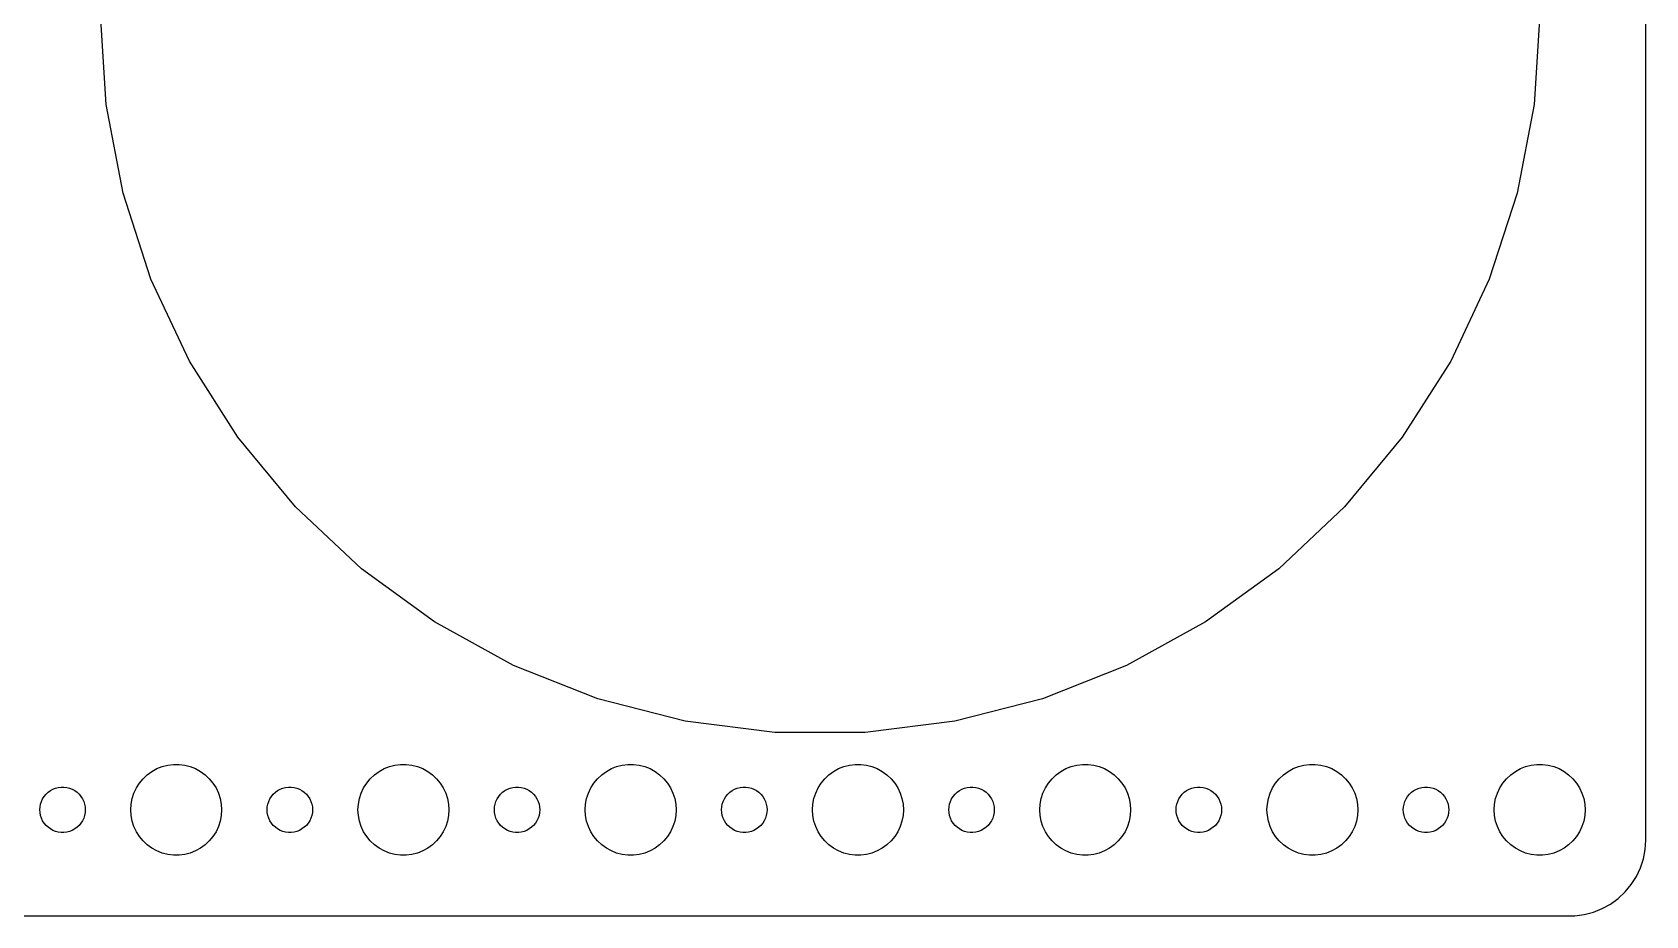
# Model space of a CAD drawing. Header units: metres. Extents: x -254 to 254, y -59 to 59.
# Drawn here: x 148 to 254.5, y -59.5 to -1.2 of the extents above; entities that cross this region are included whole.
import ezdxf

# ---------------------------------------------------------------- set-up
doc = ezdxf.new("R2010")
doc.units = ezdxf.units.M

msp = doc.modelspace()

# ---------------------------------------------------------------- linework, layer by layer
for p, q in [((254.5, -54.5), (254.5, 54.5)), ((152.875, -5.9533), (152.5, 0)), ((247.5, 0), (247.125, -5.9533)), ((153.992, -11.8128), (152.875, -5.9533)), ((247.125, -5.9533), (246.008, -11.8128)), ((155.836, -17.4859), (153.992, -11.8128)), ((246.008, -11.8128), (244.164, -17.4859)), ((158.375, -22.8833), (155.836, -17.4859)), ((244.164, -17.4859), (241.625, -22.8833)), ((161.572, -27.9198), (158.375, -22.8833)), ((241.625, -22.8833), (238.428, -27.9198)), ((165.374, -32.516), (161.572, -27.9198)), ((238.428, -27.9198), (234.626, -32.516)), ((169.722, -36.5994), (165.374, -32.516)), ((234.626, -32.516), (230.278, -36.5994)), ((174.548, -40.1056), (169.722, -36.5994)), ((230.278, -36.5994), (225.452, -40.1056)), ((179.775, -42.9793), (174.548, -40.1056)), ((225.452, -40.1056), (220.225, -42.9793)), ((185.322, -45.1752), (179.775, -42.9793)), ((220.225, -42.9793), (214.678, -45.1752)), ((191.099, -46.6586), (185.322, -45.1752)), ((214.678, -45.1752), (208.901, -46.6586)), ((197.017, -47.4063), (191.099, -46.6586)), ((208.901, -46.6586), (202.983, -47.4063)), ((202.983, -47.4063), (197.017, -47.4063)), ((155.588, -50.1885), (155.893, -49.967)), ((155.893, -49.967), (156.223, -49.7855)), ((156.223, -49.7855), (156.573, -49.6468)), ((156.573, -49.6468), (156.938, -49.5531)), ((156.938, -49.5531), (157.312, -49.5059)), ((157.312, -49.5059), (157.688, -49.5059)), ((157.688, -49.5059), (158.062, -49.5531)), ((158.062, -49.5531), (158.427, -49.6468)), ((158.427, -49.6468), (158.777, -49.7855)), ((158.777, -49.7855), (159.107, -49.967)), ((159.107, -49.967), (159.412, -50.1885)), ((170.588, -50.1885), (170.893, -49.967)), ((170.893, -49.967), (171.223, -49.7855)), ((171.223, -49.7855), (171.573, -49.6468)), ((171.573, -49.6468), (171.938, -49.5531)), ((171.938, -49.5531), (172.312, -49.5059)), ((172.312, -49.5059), (172.688, -49.5059)), ((172.688, -49.5059), (173.062, -49.5531)), ((173.062, -49.5531), (173.427, -49.6468)), ((173.427, -49.6468), (173.777, -49.7855)), ((173.777, -49.7855), (174.107, -49.967)), ((174.107, -49.967), (174.412, -50.1885)), ((185.588, -50.1885), (185.893, -49.967)), ((185.893, -49.967), (186.223, -49.7855)), ((186.223, -49.7855), (186.573, -49.6468)), ((186.573, -49.6468), (186.938, -49.5531)), ((186.938, -49.5531), (187.312, -49.5059)), ((187.312, -49.5059), (187.688, -49.5059)), ((187.688, -49.5059), (188.062, -49.5531)), ((188.062, -49.5531), (188.427, -49.6468)), ((188.427, -49.6468), (188.777, -49.7855)), ((188.777, -49.7855), (189.107, -49.967)), ((189.107, -49.967), (189.412, -50.1885)), ((200.588, -50.1885), (200.893, -49.967)), ((200.893, -49.967), (201.223, -49.7855)), ((201.223, -49.7855), (201.573, -49.6468)), ((201.573, -49.6468), (201.938, -49.5531)), ((201.938, -49.5531), (202.312, -49.5059)), ((202.312, -49.5059), (202.688, -49.5059)), ((202.688, -49.5059), (203.062, -49.5531)), ((203.062, -49.5531), (203.427, -49.6468)), ((203.427, -49.6468), (203.777, -49.7855)), ((203.777, -49.7855), (204.107, -49.967)), ((204.107, -49.967), (204.412, -50.1885)), ((215.588, -50.1885), (215.893, -49.967)), ((215.893, -49.967), (216.223, -49.7855)), ((216.223, -49.7855), (216.573, -49.6468)), ((216.573, -49.6468), (216.938, -49.5531)), ((216.938, -49.5531), (217.312, -49.5059)), ((217.312, -49.5059), (217.688, -49.5059)), ((217.688, -49.5059), (218.062, -49.5531)), ((218.062, -49.5531), (218.427, -49.6468)), ((218.427, -49.6468), (218.777, -49.7855)), ((218.777, -49.7855), (219.107, -49.967)), ((219.107, -49.967), (219.412, -50.1885)), ((230.588, -50.1885), (230.893, -49.967)), ((230.893, -49.967), (231.223, -49.7855)), ((231.223, -49.7855), (231.573, -49.6468)), ((231.573, -49.6468), (231.938, -49.5531)), ((231.938, -49.5531), (232.312, -49.5059)), ((232.312, -49.5059), (232.688, -49.5059)), ((232.688, -49.5059), (233.062, -49.5531)), ((233.062, -49.5531), (233.427, -49.6468)), ((233.427, -49.6468), (233.777, -49.7855)), ((233.777, -49.7855), (234.107, -49.967)), ((234.107, -49.967), (234.412, -50.1885)), ((245.588, -50.1885), (245.893, -49.967)), ((245.893, -49.967), (246.223, -49.7855)), ((246.223, -49.7855), (246.573, -49.6468)), ((246.573, -49.6468), (246.938, -49.5531)), ((246.938, -49.5531), (247.312, -49.5059)), ((247.312, -49.5059), (247.688, -49.5059)), ((247.688, -49.5059), (248.062, -49.5531)), ((248.062, -49.5531), (248.427, -49.6468)), ((248.427, -49.6468), (248.777, -49.7855)), ((248.777, -49.7855), (249.107, -49.967)), ((249.107, -49.967), (249.412, -50.1885)), ((149.361, -51.1428), (149.536, -51.0734)), ((149.536, -51.0734), (149.719, -51.0266)), ((149.719, -51.0266), (149.906, -51.003)), ((149.906, -51.003), (150.094, -51.003)), ((150.094, -51.003), (150.281, -51.0266)), ((150.281, -51.0266), (150.464, -51.0734)), ((150.464, -51.0734), (150.639, -51.1428)), ((154.711, -51.3956), (154.871, -51.0547)), ((154.871, -51.0547), (155.073, -50.7366)), ((155.073, -50.7366), (155.313, -50.4464)), ((155.313, -50.4464), (155.588, -50.1885)), ((159.412, -50.1885), (159.687, -50.4464)), ((159.687, -50.4464), (159.927, -50.7366)), ((159.927, -50.7366), (160.129, -51.0547)), ((160.129, -51.0547), (160.289, -51.3956)), ((164.361, -51.1428), (164.536, -51.0734)), ((164.536, -51.0734), (164.719, -51.0266)), ((164.719, -51.0266), (164.906, -51.003)), ((164.906, -51.003), (165.094, -51.003)), ((165.094, -51.003), (165.281, -51.0266)), ((165.281, -51.0266), (165.464, -51.0734)), ((165.464, -51.0734), (165.639, -51.1428)), ((169.711, -51.3956), (169.871, -51.0547)), ((169.871, -51.0547), (170.073, -50.7366)), ((170.073, -50.7366), (170.313, -50.4464)), ((170.313, -50.4464), (170.588, -50.1885)), ((174.412, -50.1885), (174.687, -50.4464)), ((174.687, -50.4464), (174.927, -50.7366)), ((174.927, -50.7366), (175.129, -51.0547)), ((175.129, -51.0547), (175.289, -51.3956)), ((179.361, -51.1428), (179.536, -51.0734)), ((179.536, -51.0734), (179.719, -51.0266)), ((179.719, -51.0266), (179.906, -51.003)), ((179.906, -51.003), (180.094, -51.003)), ((180.094, -51.003), (180.281, -51.0266)), ((180.281, -51.0266), (180.464, -51.0734)), ((180.464, -51.0734), (180.639, -51.1428)), ((184.711, -51.3956), (184.871, -51.0547)), ((184.871, -51.0547), (185.073, -50.7366)), ((185.073, -50.7366), (185.313, -50.4464)), ((185.313, -50.4464), (185.588, -50.1885)), ((189.412, -50.1885), (189.687, -50.4464)), ((189.687, -50.4464), (189.927, -50.7366)), ((189.927, -50.7366), (190.129, -51.0547)), ((190.129, -51.0547), (190.289, -51.3956)), ((194.361, -51.1428), (194.536, -51.0734)), ((194.536, -51.0734), (194.719, -51.0266)), ((194.719, -51.0266), (194.906, -51.003)), ((194.906, -51.003), (195.094, -51.003)), ((195.094, -51.003), (195.281, -51.0266)), ((195.281, -51.0266), (195.464, -51.0734)), ((195.464, -51.0734), (195.639, -51.1428)), ((199.711, -51.3956), (199.871, -51.0547)), ((199.871, -51.0547), (200.073, -50.7366)), ((200.073, -50.7366), (200.313, -50.4464)), ((200.313, -50.4464), (200.588, -50.1885)), ((204.412, -50.1885), (204.687, -50.4464)), ((204.687, -50.4464), (204.927, -50.7366)), ((204.927, -50.7366), (205.129, -51.0547)), ((205.129, -51.0547), (205.289, -51.3956)), ((209.361, -51.1428), (209.536, -51.0734)), ((209.536, -51.0734), (209.719, -51.0266)), ((209.719, -51.0266), (209.906, -51.003)), ((209.906, -51.003), (210.094, -51.003)), ((210.094, -51.003), (210.281, -51.0266)), ((210.281, -51.0266), (210.464, -51.0734)), ((210.464, -51.0734), (210.639, -51.1428)), ((214.711, -51.3956), (214.871, -51.0547)), ((214.871, -51.0547), (215.073, -50.7366)), ((215.073, -50.7366), (215.313, -50.4464)), ((215.313, -50.4464), (215.588, -50.1885)), ((219.412, -50.1885), (219.687, -50.4464)), ((219.687, -50.4464), (219.927, -50.7366)), ((219.927, -50.7366), (220.129, -51.0547)), ((220.129, -51.0547), (220.289, -51.3956)), ((224.361, -51.1428), (224.536, -51.0734)), ((224.536, -51.0734), (224.719, -51.0266)), ((224.719, -51.0266), (224.906, -51.003)), ((224.906, -51.003), (225.094, -51.003)), ((225.094, -51.003), (225.281, -51.0266)), ((225.281, -51.0266), (225.464, -51.0734)), ((225.464, -51.0734), (225.639, -51.1428)), ((229.711, -51.3956), (229.871, -51.0547)), ((229.871, -51.0547), (230.073, -50.7366)), ((230.073, -50.7366), (230.313, -50.4464)), ((230.313, -50.4464), (230.588, -50.1885)), ((234.412, -50.1885), (234.687, -50.4464)), ((234.687, -50.4464), (234.927, -50.7366)), ((234.927, -50.7366), (235.129, -51.0547)), ((235.129, -51.0547), (235.289, -51.3956)), ((239.361, -51.1428), (239.536, -51.0734)), ((239.536, -51.0734), (239.719, -51.0266)), ((239.719, -51.0266), (239.906, -51.003)), ((239.906, -51.003), (240.094, -51.003)), ((240.094, -51.003), (240.281, -51.0266)), ((240.281, -51.0266), (240.464, -51.0734)), ((240.464, -51.0734), (240.639, -51.1428)), ((244.711, -51.3956), (244.871, -51.0547)), ((244.871, -51.0547), (245.073, -50.7366)), ((245.073, -50.7366), (245.313, -50.4464)), ((245.313, -50.4464), (245.588, -50.1885)), ((249.412, -50.1885), (249.687, -50.4464)), ((249.687, -50.4464), (249.927, -50.7366)), ((249.927, -50.7366), (250.129, -51.0547)), ((250.129, -51.0547), (250.289, -51.3956)), ((148.512, -52.312), (148.547, -52.127)), ((148.547, -52.127), (148.605, -51.9478)), ((148.605, -51.9478), (148.686, -51.7774)), ((148.686, -51.7774), (148.786, -51.6183)), ((148.786, -51.6183), (148.907, -51.4732)), ((148.907, -51.4732), (149.044, -51.3442)), ((149.044, -51.3442), (149.196, -51.2335)), ((149.196, -51.2335), (149.361, -51.1428)), ((150.639, -51.1428), (150.804, -51.2335)), ((150.804, -51.2335), (150.956, -51.3442)), ((150.956, -51.3442), (151.093, -51.4732)), ((151.093, -51.4732), (151.214, -51.6183)), ((151.214, -51.6183), (151.314, -51.7774)), ((151.314, -51.7774), (151.395, -51.9478)), ((151.395, -51.9478), (151.453, -52.127)), ((151.453, -52.127), (151.488, -52.312)), ((154.5, -52.5), (154.524, -52.124)), ((154.524, -52.124), (154.594, -51.7539)), ((154.594, -51.7539), (154.711, -51.3956)), ((160.289, -51.3956), (160.406, -51.7539)), ((160.406, -51.7539), (160.476, -52.124)), ((160.476, -52.124), (160.5, -52.5)), ((163.512, -52.312), (163.547, -52.127)), ((163.547, -52.127), (163.605, -51.9478)), ((163.605, -51.9478), (163.686, -51.7774)), ((163.686, -51.7774), (163.786, -51.6183)), ((163.786, -51.6183), (163.907, -51.4732)), ((163.907, -51.4732), (164.044, -51.3442)), ((164.044, -51.3442), (164.196, -51.2335)), ((164.196, -51.2335), (164.361, -51.1428)), ((165.639, -51.1428), (165.804, -51.2335)), ((165.804, -51.2335), (165.956, -51.3442)), ((165.956, -51.3442), (166.093, -51.4732)), ((166.093, -51.4732), (166.214, -51.6183)), ((166.214, -51.6183), (166.314, -51.7774)), ((166.314, -51.7774), (166.395, -51.9478)), ((166.395, -51.9478), (166.453, -52.127)), ((166.453, -52.127), (166.488, -52.312)), ((169.5, -52.5), (169.524, -52.124)), ((169.524, -52.124), (169.594, -51.7539)), ((169.594, -51.7539), (169.711, -51.3956)), ((175.289, -51.3956), (175.406, -51.7539)), ((175.406, -51.7539), (175.476, -52.124)), ((175.476, -52.124), (175.5, -52.5)), ((178.512, -52.312), (178.547, -52.127)), ((178.547, -52.127), (178.605, -51.9478)), ((178.605, -51.9478), (178.686, -51.7774)), ((178.686, -51.7774), (178.786, -51.6183)), ((178.786, -51.6183), (178.907, -51.4732)), ((178.907, -51.4732), (179.044, -51.3442)), ((179.044, -51.3442), (179.196, -51.2335)), ((179.196, -51.2335), (179.361, -51.1428)), ((180.639, -51.1428), (180.804, -51.2335)), ((180.804, -51.2335), (180.956, -51.3442)), ((180.956, -51.3442), (181.093, -51.4732)), ((181.093, -51.4732), (181.214, -51.6183)), ((181.214, -51.6183), (181.314, -51.7774)), ((181.314, -51.7774), (181.395, -51.9478)), ((181.395, -51.9478), (181.453, -52.127)), ((181.453, -52.127), (181.488, -52.312)), ((184.5, -52.5), (184.524, -52.124)), ((184.524, -52.124), (184.594, -51.7539)), ((184.594, -51.7539), (184.711, -51.3956)), ((190.289, -51.3956), (190.406, -51.7539)), ((190.406, -51.7539), (190.476, -52.124)), ((190.476, -52.124), (190.5, -52.5)), ((193.512, -52.312), (193.547, -52.127)), ((193.547, -52.127), (193.605, -51.9478)), ((193.605, -51.9478), (193.686, -51.7774)), ((193.686, -51.7774), (193.786, -51.6183)), ((193.786, -51.6183), (193.907, -51.4732)), ((193.907, -51.4732), (194.044, -51.3442)), ((194.044, -51.3442), (194.196, -51.2335)), ((194.196, -51.2335), (194.361, -51.1428)), ((195.639, -51.1428), (195.804, -51.2335)), ((195.804, -51.2335), (195.956, -51.3442)), ((195.956, -51.3442), (196.093, -51.4732)), ((196.093, -51.4732), (196.214, -51.6183)), ((196.214, -51.6183), (196.314, -51.7774)), ((196.314, -51.7774), (196.395, -51.9478)), ((196.395, -51.9478), (196.453, -52.127)), ((196.453, -52.127), (196.488, -52.312)), ((199.5, -52.5), (199.524, -52.124)), ((199.524, -52.124), (199.594, -51.7539)), ((199.594, -51.7539), (199.711, -51.3956)), ((205.289, -51.3956), (205.406, -51.7539)), ((205.406, -51.7539), (205.476, -52.124)), ((205.476, -52.124), (205.5, -52.5)), ((208.512, -52.312), (208.547, -52.127)), ((208.547, -52.127), (208.605, -51.9478)), ((208.605, -51.9478), (208.686, -51.7774)), ((208.686, -51.7774), (208.786, -51.6183)), ((208.786, -51.6183), (208.907, -51.4732)), ((208.907, -51.4732), (209.044, -51.3442)), ((209.044, -51.3442), (209.196, -51.2335)), ((209.196, -51.2335), (209.361, -51.1428)), ((210.639, -51.1428), (210.804, -51.2335)), ((210.804, -51.2335), (210.956, -51.3442)), ((210.956, -51.3442), (211.093, -51.4732)), ((211.093, -51.4732), (211.214, -51.6183)), ((211.214, -51.6183), (211.314, -51.7774)), ((211.314, -51.7774), (211.395, -51.9478)), ((211.395, -51.9478), (211.453, -52.127)), ((211.453, -52.127), (211.488, -52.312)), ((214.5, -52.5), (214.524, -52.124)), ((214.524, -52.124), (214.594, -51.7539)), ((214.594, -51.7539), (214.711, -51.3956)), ((220.289, -51.3956), (220.406, -51.7539)), ((220.406, -51.7539), (220.476, -52.124)), ((220.476, -52.124), (220.5, -52.5)), ((223.512, -52.312), (223.547, -52.127)), ((223.547, -52.127), (223.605, -51.9478)), ((223.605, -51.9478), (223.686, -51.7774)), ((223.686, -51.7774), (223.786, -51.6183)), ((223.786, -51.6183), (223.907, -51.4732)), ((223.907, -51.4732), (224.044, -51.3442)), ((224.044, -51.3442), (224.196, -51.2335)), ((224.196, -51.2335), (224.361, -51.1428)), ((225.639, -51.1428), (225.804, -51.2335)), ((225.804, -51.2335), (225.956, -51.3442)), ((225.956, -51.3442), (226.093, -51.4732)), ((226.093, -51.4732), (226.214, -51.6183)), ((226.214, -51.6183), (226.314, -51.7774)), ((226.314, -51.7774), (226.395, -51.9478)), ((226.395, -51.9478), (226.453, -52.127)), ((226.453, -52.127), (226.488, -52.312)), ((229.5, -52.5), (229.524, -52.124)), ((229.524, -52.124), (229.594, -51.7539)), ((229.594, -51.7539), (229.711, -51.3956)), ((235.289, -51.3956), (235.406, -51.7539)), ((235.406, -51.7539), (235.476, -52.124)), ((235.476, -52.124), (235.5, -52.5)), ((238.512, -52.312), (238.547, -52.127)), ((238.547, -52.127), (238.605, -51.9478)), ((238.605, -51.9478), (238.686, -51.7774)), ((238.686, -51.7774), (238.786, -51.6183)), ((238.786, -51.6183), (238.907, -51.4732)), ((238.907, -51.4732), (239.044, -51.3442)), ((239.044, -51.3442), (239.196, -51.2335)), ((239.196, -51.2335), (239.361, -51.1428)), ((240.639, -51.1428), (240.804, -51.2335)), ((240.804, -51.2335), (240.956, -51.3442)), ((240.956, -51.3442), (241.093, -51.4732)), ((241.093, -51.4732), (241.214, -51.6183)), ((241.214, -51.6183), (241.314, -51.7774)), ((241.314, -51.7774), (241.395, -51.9478)), ((241.395, -51.9478), (241.453, -52.127)), ((241.453, -52.127), (241.488, -52.312)), ((244.5, -52.5), (244.524, -52.124)), ((244.524, -52.124), (244.594, -51.7539)), ((244.594, -51.7539), (244.711, -51.3956)), ((250.289, -51.3956), (250.406, -51.7539)), ((250.406, -51.7539), (250.476, -52.124)), ((250.476, -52.124), (250.5, -52.5)), ((148.5, -52.5), (148.512, -52.312)), ((148.512, -52.688), (148.5, -52.5)), ((148.547, -52.873), (148.512, -52.688)), ((148.605, -53.0522), (148.547, -52.873)), ((148.686, -53.2226), (148.605, -53.0522)), ((148.786, -53.3817), (148.686, -53.2226)), ((151.314, -53.2226), (151.214, -53.3817)), ((151.395, -53.0522), (151.314, -53.2226)), ((151.453, -52.873), (151.395, -53.0522)), ((151.488, -52.688), (151.453, -52.873)), ((151.488, -52.312), (151.5, -52.5)), ((151.5, -52.5), (151.488, -52.688)), ((154.524, -52.876), (154.5, -52.5)), ((154.594, -53.2461), (154.524, -52.876)), ((154.711, -53.6044), (154.594, -53.2461)), ((160.406, -53.2461), (160.289, -53.6044)), ((160.476, -52.876), (160.406, -53.2461)), ((160.5, -52.5), (160.476, -52.876)), ((163.5, -52.5), (163.512, -52.312)), ((163.512, -52.688), (163.5, -52.5)), ((163.547, -52.873), (163.512, -52.688)), ((163.605, -53.0522), (163.547, -52.873)), ((163.686, -53.2226), (163.605, -53.0522)), ((163.786, -53.3817), (163.686, -53.2226)), ((166.314, -53.2226), (166.214, -53.3817)), ((166.395, -53.0522), (166.314, -53.2226)), ((166.453, -52.873), (166.395, -53.0522)), ((166.488, -52.688), (166.453, -52.873)), ((166.488, -52.312), (166.5, -52.5)), ((166.5, -52.5), (166.488, -52.688)), ((169.524, -52.876), (169.5, -52.5)), ((169.594, -53.2461), (169.524, -52.876)), ((169.711, -53.6044), (169.594, -53.2461)), ((175.406, -53.2461), (175.289, -53.6044)), ((175.476, -52.876), (175.406, -53.2461)), ((175.5, -52.5), (175.476, -52.876)), ((178.5, -52.5), (178.512, -52.312)), ((178.512, -52.688), (178.5, -52.5)), ((178.547, -52.873), (178.512, -52.688)), ((178.605, -53.0522), (178.547, -52.873)), ((178.686, -53.2226), (178.605, -53.0522)), ((178.786, -53.3817), (178.686, -53.2226)), ((181.314, -53.2226), (181.214, -53.3817)), ((181.395, -53.0522), (181.314, -53.2226)), ((181.453, -52.873), (181.395, -53.0522)), ((181.488, -52.688), (181.453, -52.873)), ((181.488, -52.312), (181.5, -52.5)), ((181.5, -52.5), (181.488, -52.688)), ((184.524, -52.876), (184.5, -52.5)), ((184.594, -53.2461), (184.524, -52.876)), ((184.711, -53.6044), (184.594, -53.2461)), ((190.406, -53.2461), (190.289, -53.6044)), ((190.476, -52.876), (190.406, -53.2461)), ((190.5, -52.5), (190.476, -52.876)), ((193.5, -52.5), (193.512, -52.312)), ((193.512, -52.688), (193.5, -52.5)), ((193.547, -52.873), (193.512, -52.688)), ((193.605, -53.0522), (193.547, -52.873)), ((193.686, -53.2226), (193.605, -53.0522)), ((193.786, -53.3817), (193.686, -53.2226)), ((196.314, -53.2226), (196.214, -53.3817)), ((196.395, -53.0522), (196.314, -53.2226)), ((196.453, -52.873), (196.395, -53.0522)), ((196.488, -52.688), (196.453, -52.873)), ((196.488, -52.312), (196.5, -52.5)), ((196.5, -52.5), (196.488, -52.688)), ((199.524, -52.876), (199.5, -52.5)), ((199.594, -53.2461), (199.524, -52.876)), ((199.711, -53.6044), (199.594, -53.2461)), ((205.406, -53.2461), (205.289, -53.6044)), ((205.476, -52.876), (205.406, -53.2461)), ((205.5, -52.5), (205.476, -52.876)), ((208.5, -52.5), (208.512, -52.312)), ((208.512, -52.688), (208.5, -52.5)), ((208.547, -52.873), (208.512, -52.688)), ((208.605, -53.0522), (208.547, -52.873)), ((208.686, -53.2226), (208.605, -53.0522)), ((208.786, -53.3817), (208.686, -53.2226)), ((211.314, -53.2226), (211.214, -53.3817)), ((211.395, -53.0522), (211.314, -53.2226)), ((211.453, -52.873), (211.395, -53.0522)), ((211.488, -52.688), (211.453, -52.873)), ((211.488, -52.312), (211.5, -52.5)), ((211.5, -52.5), (211.488, -52.688)), ((214.524, -52.876), (214.5, -52.5)), ((214.594, -53.2461), (214.524, -52.876)), ((214.711, -53.6044), (214.594, -53.2461)), ((220.406, -53.2461), (220.289, -53.6044)), ((220.476, -52.876), (220.406, -53.2461)), ((220.5, -52.5), (220.476, -52.876)), ((223.5, -52.5), (223.512, -52.312)), ((223.512, -52.688), (223.5, -52.5)), ((223.547, -52.873), (223.512, -52.688)), ((223.605, -53.0522), (223.547, -52.873)), ((223.686, -53.2226), (223.605, -53.0522)), ((223.786, -53.3817), (223.686, -53.2226)), ((226.314, -53.2226), (226.214, -53.3817)), ((226.395, -53.0522), (226.314, -53.2226)), ((226.453, -52.873), (226.395, -53.0522)), ((226.488, -52.688), (226.453, -52.873)), ((226.488, -52.312), (226.5, -52.5)), ((226.5, -52.5), (226.488, -52.688)), ((229.524, -52.876), (229.5, -52.5)), ((229.594, -53.2461), (229.524, -52.876)), ((229.711, -53.6044), (229.594, -53.2461)), ((235.406, -53.2461), (235.289, -53.6044)), ((235.476, -52.876), (235.406, -53.2461)), ((235.5, -52.5), (235.476, -52.876)), ((238.5, -52.5), (238.512, -52.312)), ((238.512, -52.688), (238.5, -52.5)), ((238.547, -52.873), (238.512, -52.688)), ((238.605, -53.0522), (238.547, -52.873)), ((238.686, -53.2226), (238.605, -53.0522)), ((238.786, -53.3817), (238.686, -53.2226)), ((241.314, -53.2226), (241.214, -53.3817)), ((241.395, -53.0522), (241.314, -53.2226)), ((241.453, -52.873), (241.395, -53.0522)), ((241.488, -52.688), (241.453, -52.873)), ((241.488, -52.312), (241.5, -52.5)), ((241.5, -52.5), (241.488, -52.688)), ((244.524, -52.876), (244.5, -52.5)), ((244.594, -53.2461), (244.524, -52.876)), ((244.711, -53.6044), (244.594, -53.2461)), ((250.406, -53.2461), (250.289, -53.6044)), ((250.476, -52.876), (250.406, -53.2461)), ((250.5, -52.5), (250.476, -52.876)), ((148.907, -53.5268), (148.786, -53.3817)), ((149.044, -53.6558), (148.907, -53.5268)), ((149.196, -53.7665), (149.044, -53.6558)), ((149.361, -53.8572), (149.196, -53.7665)), ((149.536, -53.9266), (149.361, -53.8572)), ((149.719, -53.9734), (149.536, -53.9266)), ((149.906, -53.997), (149.719, -53.9734)), ((150.094, -53.997), (149.906, -53.997)), ((150.281, -53.9734), (150.094, -53.997)), ((150.464, -53.9266), (150.281, -53.9734)), ((150.639, -53.8572), (150.464, -53.9266)), ((150.804, -53.7665), (150.639, -53.8572)), ((150.956, -53.6558), (150.804, -53.7665)), ((151.093, -53.5268), (150.956, -53.6558)), ((151.214, -53.3817), (151.093, -53.5268)), ((154.871, -53.9453), (154.711, -53.6044)), ((155.073, -54.2634), (154.871, -53.9453)), ((155.313, -54.5536), (155.073, -54.2634)), ((159.927, -54.2634), (159.687, -54.5536)), ((160.129, -53.9453), (159.927, -54.2634)), ((160.289, -53.6044), (160.129, -53.9453)), ((163.907, -53.5268), (163.786, -53.3817)), ((164.044, -53.6558), (163.907, -53.5268)), ((164.196, -53.7665), (164.044, -53.6558)), ((164.361, -53.8572), (164.196, -53.7665)), ((164.536, -53.9266), (164.361, -53.8572)), ((164.719, -53.9734), (164.536, -53.9266)), ((164.906, -53.997), (164.719, -53.9734)), ((165.094, -53.997), (164.906, -53.997)), ((165.281, -53.9734), (165.094, -53.997)), ((165.464, -53.9266), (165.281, -53.9734)), ((165.639, -53.8572), (165.464, -53.9266)), ((165.804, -53.7665), (165.639, -53.8572)), ((165.956, -53.6558), (165.804, -53.7665)), ((166.093, -53.5268), (165.956, -53.6558)), ((166.214, -53.3817), (166.093, -53.5268)), ((169.871, -53.9453), (169.711, -53.6044)), ((170.073, -54.2634), (169.871, -53.9453)), ((170.313, -54.5536), (170.073, -54.2634)), ((174.927, -54.2634), (174.687, -54.5536)), ((175.129, -53.9453), (174.927, -54.2634)), ((175.289, -53.6044), (175.129, -53.9453)), ((178.907, -53.5268), (178.786, -53.3817)), ((179.044, -53.6558), (178.907, -53.5268)), ((179.196, -53.7665), (179.044, -53.6558)), ((179.361, -53.8572), (179.196, -53.7665)), ((179.536, -53.9266), (179.361, -53.8572)), ((179.719, -53.9734), (179.536, -53.9266)), ((179.906, -53.997), (179.719, -53.9734)), ((180.094, -53.997), (179.906, -53.997)), ((180.281, -53.9734), (180.094, -53.997)), ((180.464, -53.9266), (180.281, -53.9734)), ((180.639, -53.8572), (180.464, -53.9266)), ((180.804, -53.7665), (180.639, -53.8572)), ((180.956, -53.6558), (180.804, -53.7665)), ((181.093, -53.5268), (180.956, -53.6558)), ((181.214, -53.3817), (181.093, -53.5268)), ((184.871, -53.9453), (184.711, -53.6044)), ((185.073, -54.2634), (184.871, -53.9453)), ((185.313, -54.5536), (185.073, -54.2634)), ((189.927, -54.2634), (189.687, -54.5536)), ((190.129, -53.9453), (189.927, -54.2634)), ((190.289, -53.6044), (190.129, -53.9453)), ((193.907, -53.5268), (193.786, -53.3817)), ((194.044, -53.6558), (193.907, -53.5268)), ((194.196, -53.7665), (194.044, -53.6558)), ((194.361, -53.8572), (194.196, -53.7665)), ((194.536, -53.9266), (194.361, -53.8572)), ((194.719, -53.9734), (194.536, -53.9266)), ((194.906, -53.997), (194.719, -53.9734)), ((195.094, -53.997), (194.906, -53.997)), ((195.281, -53.9734), (195.094, -53.997)), ((195.464, -53.9266), (195.281, -53.9734)), ((195.639, -53.8572), (195.464, -53.9266)), ((195.804, -53.7665), (195.639, -53.8572)), ((195.956, -53.6558), (195.804, -53.7665)), ((196.093, -53.5268), (195.956, -53.6558)), ((196.214, -53.3817), (196.093, -53.5268)), ((199.871, -53.9453), (199.711, -53.6044)), ((200.073, -54.2634), (199.871, -53.9453)), ((200.313, -54.5536), (200.073, -54.2634)), ((204.927, -54.2634), (204.687, -54.5536)), ((205.129, -53.9453), (204.927, -54.2634)), ((205.289, -53.6044), (205.129, -53.9453)), ((208.907, -53.5268), (208.786, -53.3817)), ((209.044, -53.6558), (208.907, -53.5268)), ((209.196, -53.7665), (209.044, -53.6558)), ((209.361, -53.8572), (209.196, -53.7665)), ((209.536, -53.9266), (209.361, -53.8572)), ((209.719, -53.9734), (209.536, -53.9266)), ((209.906, -53.997), (209.719, -53.9734)), ((210.094, -53.997), (209.906, -53.997)), ((210.281, -53.9734), (210.094, -53.997)), ((210.464, -53.9266), (210.281, -53.9734)), ((210.639, -53.8572), (210.464, -53.9266)), ((210.804, -53.7665), (210.639, -53.8572)), ((210.956, -53.6558), (210.804, -53.7665)), ((211.093, -53.5268), (210.956, -53.6558)), ((211.214, -53.3817), (211.093, -53.5268)), ((214.871, -53.9453), (214.711, -53.6044)), ((215.073, -54.2634), (214.871, -53.9453)), ((215.313, -54.5536), (215.073, -54.2634)), ((219.927, -54.2634), (219.687, -54.5536)), ((220.129, -53.9453), (219.927, -54.2634)), ((220.289, -53.6044), (220.129, -53.9453)), ((223.907, -53.5268), (223.786, -53.3817)), ((224.044, -53.6558), (223.907, -53.5268)), ((224.196, -53.7665), (224.044, -53.6558)), ((224.361, -53.8572), (224.196, -53.7665)), ((224.536, -53.9266), (224.361, -53.8572)), ((224.719, -53.9734), (224.536, -53.9266)), ((224.906, -53.997), (224.719, -53.9734)), ((225.094, -53.997), (224.906, -53.997)), ((225.281, -53.9734), (225.094, -53.997)), ((225.464, -53.9266), (225.281, -53.9734)), ((225.639, -53.8572), (225.464, -53.9266)), ((225.804, -53.7665), (225.639, -53.8572)), ((225.956, -53.6558), (225.804, -53.7665)), ((226.093, -53.5268), (225.956, -53.6558)), ((226.214, -53.3817), (226.093, -53.5268)), ((229.871, -53.9453), (229.711, -53.6044)), ((230.073, -54.2634), (229.871, -53.9453)), ((230.313, -54.5536), (230.073, -54.2634)), ((234.927, -54.2634), (234.687, -54.5536)), ((235.129, -53.9453), (234.927, -54.2634)), ((235.289, -53.6044), (235.129, -53.9453)), ((238.907, -53.5268), (238.786, -53.3817)), ((239.044, -53.6558), (238.907, -53.5268)), ((239.196, -53.7665), (239.044, -53.6558)), ((239.361, -53.8572), (239.196, -53.7665)), ((239.536, -53.9266), (239.361, -53.8572)), ((239.719, -53.9734), (239.536, -53.9266)), ((239.906, -53.997), (239.719, -53.9734)), ((240.094, -53.997), (239.906, -53.997)), ((240.281, -53.9734), (240.094, -53.997)), ((240.464, -53.9266), (240.281, -53.9734)), ((240.639, -53.8572), (240.464, -53.9266)), ((240.804, -53.7665), (240.639, -53.8572)), ((240.956, -53.6558), (240.804, -53.7665)), ((241.093, -53.5268), (240.956, -53.6558)), ((241.214, -53.3817), (241.093, -53.5268)), ((244.871, -53.9453), (244.711, -53.6044)), ((245.073, -54.2634), (244.871, -53.9453)), ((245.313, -54.5536), (245.073, -54.2634)), ((249.927, -54.2634), (249.687, -54.5536)), ((250.129, -53.9453), (249.927, -54.2634)), ((250.289, -53.6044), (250.129, -53.9453)), ((155.588, -54.8115), (155.313, -54.5536)), ((155.893, -55.033), (155.588, -54.8115)), ((156.223, -55.2145), (155.893, -55.033)), ((156.573, -55.3532), (156.223, -55.2145)), ((156.938, -55.4469), (156.573, -55.3532)), ((158.427, -55.3532), (158.062, -55.4469)), ((158.777, -55.2145), (158.427, -55.3532)), ((159.107, -55.033), (158.777, -55.2145)), ((159.412, -54.8115), (159.107, -55.033)), ((159.687, -54.5536), (159.412, -54.8115)), ((170.588, -54.8115), (170.313, -54.5536)), ((170.893, -55.033), (170.588, -54.8115)), ((171.223, -55.2145), (170.893, -55.033)), ((171.573, -55.3532), (171.223, -55.2145)), ((171.938, -55.4469), (171.573, -55.3532)), ((173.427, -55.3532), (173.062, -55.4469)), ((173.777, -55.2145), (173.427, -55.3532)), ((174.107, -55.033), (173.777, -55.2145)), ((174.412, -54.8115), (174.107, -55.033)), ((174.687, -54.5536), (174.412, -54.8115)), ((185.588, -54.8115), (185.313, -54.5536)), ((185.893, -55.033), (185.588, -54.8115)), ((186.223, -55.2145), (185.893, -55.033)), ((186.573, -55.3532), (186.223, -55.2145)), ((186.938, -55.4469), (186.573, -55.3532)), ((188.427, -55.3532), (188.062, -55.4469)), ((188.777, -55.2145), (188.427, -55.3532)), ((189.107, -55.033), (188.777, -55.2145)), ((189.412, -54.8115), (189.107, -55.033)), ((189.687, -54.5536), (189.412, -54.8115)), ((200.588, -54.8115), (200.313, -54.5536)), ((200.893, -55.033), (200.588, -54.8115)), ((201.223, -55.2145), (200.893, -55.033)), ((201.573, -55.3532), (201.223, -55.2145)), ((201.938, -55.4469), (201.573, -55.3532)), ((203.427, -55.3532), (203.062, -55.4469)), ((203.777, -55.2145), (203.427, -55.3532)), ((204.107, -55.033), (203.777, -55.2145)), ((204.412, -54.8115), (204.107, -55.033)), ((204.687, -54.5536), (204.412, -54.8115)), ((215.588, -54.8115), (215.313, -54.5536)), ((215.893, -55.033), (215.588, -54.8115)), ((216.223, -55.2145), (215.893, -55.033)), ((216.573, -55.3532), (216.223, -55.2145)), ((216.938, -55.4469), (216.573, -55.3532)), ((218.427, -55.3532), (218.062, -55.4469)), ((218.777, -55.2145), (218.427, -55.3532)), ((219.107, -55.033), (218.777, -55.2145)), ((219.412, -54.8115), (219.107, -55.033)), ((219.687, -54.5536), (219.412, -54.8115)), ((230.588, -54.8115), (230.313, -54.5536)), ((230.893, -55.033), (230.588, -54.8115)), ((231.223, -55.2145), (230.893, -55.033)), ((231.573, -55.3532), (231.223, -55.2145)), ((231.938, -55.4469), (231.573, -55.3532)), ((233.427, -55.3532), (233.062, -55.4469)), ((233.777, -55.2145), (233.427, -55.3532)), ((234.107, -55.033), (233.777, -55.2145)), ((234.412, -54.8115), (234.107, -55.033)), ((234.687, -54.5536), (234.412, -54.8115)), ((245.588, -54.8115), (245.313, -54.5536)), ((245.893, -55.033), (245.588, -54.8115)), ((246.223, -55.2145), (245.893, -55.033)), ((246.573, -55.3532), (246.223, -55.2145)), ((246.938, -55.4469), (246.573, -55.3532)), ((248.427, -55.3532), (248.062, -55.4469)), ((248.777, -55.2145), (248.427, -55.3532)), ((249.107, -55.033), (248.777, -55.2145)), ((249.412, -54.8115), (249.107, -55.033)), ((249.687, -54.5536), (249.412, -54.8115)), ((254.343, -55.7434), (254.461, -55.1267)), ((254.461, -55.1267), (254.5, -54.5)), ((157.312, -55.4941), (156.938, -55.4469)), ((157.688, -55.4941), (157.312, -55.4941)), ((158.062, -55.4469), (157.688, -55.4941)), ((172.312, -55.4941), (171.938, -55.4469)), ((172.688, -55.4941), (172.312, -55.4941)), ((173.062, -55.4469), (172.688, -55.4941)), ((187.312, -55.4941), (186.938, -55.4469)), ((187.688, -55.4941), (187.312, -55.4941)), ((188.062, -55.4469), (187.688, -55.4941)), ((202.312, -55.4941), (201.938, -55.4469)), ((202.688, -55.4941), (202.312, -55.4941)), ((203.062, -55.4469), (202.688, -55.4941)), ((217.312, -55.4941), (216.938, -55.4469)), ((217.688, -55.4941), (217.312, -55.4941)), ((218.062, -55.4469), (217.688, -55.4941)), ((232.312, -55.4941), (231.938, -55.4469)), ((232.688, -55.4941), (232.312, -55.4941)), ((233.062, -55.4469), (232.688, -55.4941)), ((247.312, -55.4941), (246.938, -55.4469)), ((247.688, -55.4941), (247.312, -55.4941)), ((248.062, -55.4469), (247.688, -55.4941)), ((253.882, -56.9088), (254.149, -56.3406)), ((254.149, -56.3406), (254.343, -55.7434)), ((253.145, -57.9227), (253.545, -57.4389)), ((253.545, -57.4389), (253.882, -56.9088)), ((252.179, -58.7216), (252.687, -58.3526)), ((252.687, -58.3526), (253.145, -57.9227)), ((-249.814, -59.4901), (249.814, -59.4901)), ((249.814, -59.4901), (250.437, -59.4114)), ((250.437, -59.4114), (251.045, -59.2553)), ((251.045, -59.2553), (251.629, -59.0241)), ((251.629, -59.0241), (252.179, -58.7216))]:
    msp.add_line(p, q)

doc.saveas('drawing.dxf')
